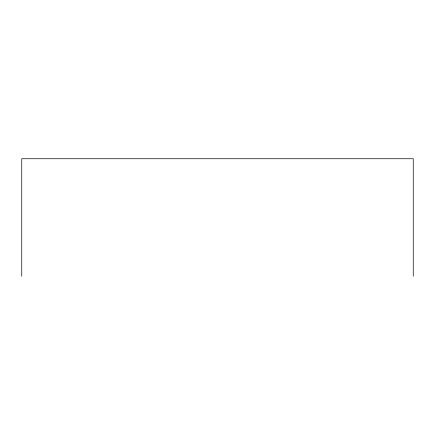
<?xml version="1.0" encoding="UTF-8"?>
<svg xmlns="http://www.w3.org/2000/svg" width="435" height="435" viewBox="0 0 435 435"><rect width="100%" height="100%" fill="white"/><g stroke="black" fill="none" stroke-linecap="round" stroke-linejoin="round"><path stroke-width="0.65" d="M413.25 276.263L413.25 158.737L21.75 158.737L21.75 276.263"/></g></svg>
